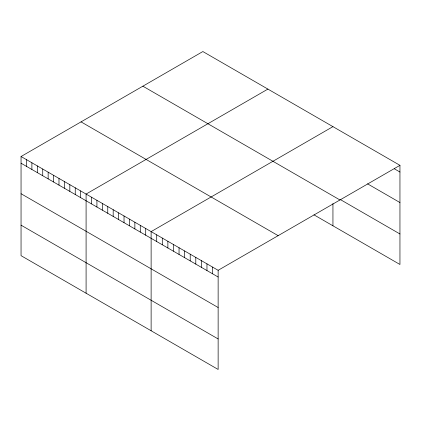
<?xml version="1.0" encoding="UTF-8"?>
<svg xmlns="http://www.w3.org/2000/svg" width="421" height="421" viewBox="0 0 421 421"><rect width="100%" height="100%" fill="white"/><g stroke="black" fill="none" stroke-linecap="round" stroke-linejoin="round"><path stroke-width="0.63" d="M21.05 156.517L218.136 270.303L218.136 369.454L21.05 255.668L21.05 156.517L202.864 51.546L399.95 165.332L399.95 264.483L313.971 214.847M267.903 89.094L86.089 194.065L86.089 293.221M332.943 126.642L151.123 231.613L151.123 330.769M218.136 270.303L399.95 165.332M394.366 168.81L399.95 172.036M367.565 183.845L399.95 202.543M340.2 199.48L399.95 233.976M142.866 86.184L339.952 199.97M81.048 121.874L278.134 235.66M21.05 163.222L218.136 277.007M21.05 193.728L218.136 307.514M21.05 225.161L218.136 338.947M332.943 203.554L332.943 225.798M212.547 267.077L212.547 273.782M206.964 263.851L206.964 270.561M201.38 260.631L201.38 267.335M195.797 257.405L195.797 264.114M190.213 254.179L190.213 260.888M184.63 250.958L184.63 257.663M179.046 247.732L179.046 254.442M173.463 244.512L173.463 251.216M167.879 241.286L167.879 247.99M162.295 238.06L162.295 244.769M156.707 234.839L156.707 241.543M145.703 228.487L145.703 235.192M140.288 225.356L140.288 232.06M134.867 222.225L134.867 228.935M129.447 219.099L129.447 225.803M124.027 215.968L124.027 222.677M118.606 212.842L118.606 219.546M113.186 209.711L113.186 216.415M107.765 206.579L107.765 213.289M102.345 203.454L102.345 210.158M96.925 200.322L96.925 207.032M91.51 197.196L91.51 203.901M80.669 190.934L80.669 197.644M75.248 187.808L75.248 194.513M69.828 184.677L69.828 191.387M64.408 181.551L64.408 188.255M58.987 178.42L58.987 185.124M53.567 175.289L53.567 181.998M48.147 172.163L48.147 178.867M42.732 169.031L42.732 175.741M37.311 165.906L37.311 172.61M31.891 162.774L31.891 169.479M26.47 159.643L26.47 166.353"/></g></svg>
